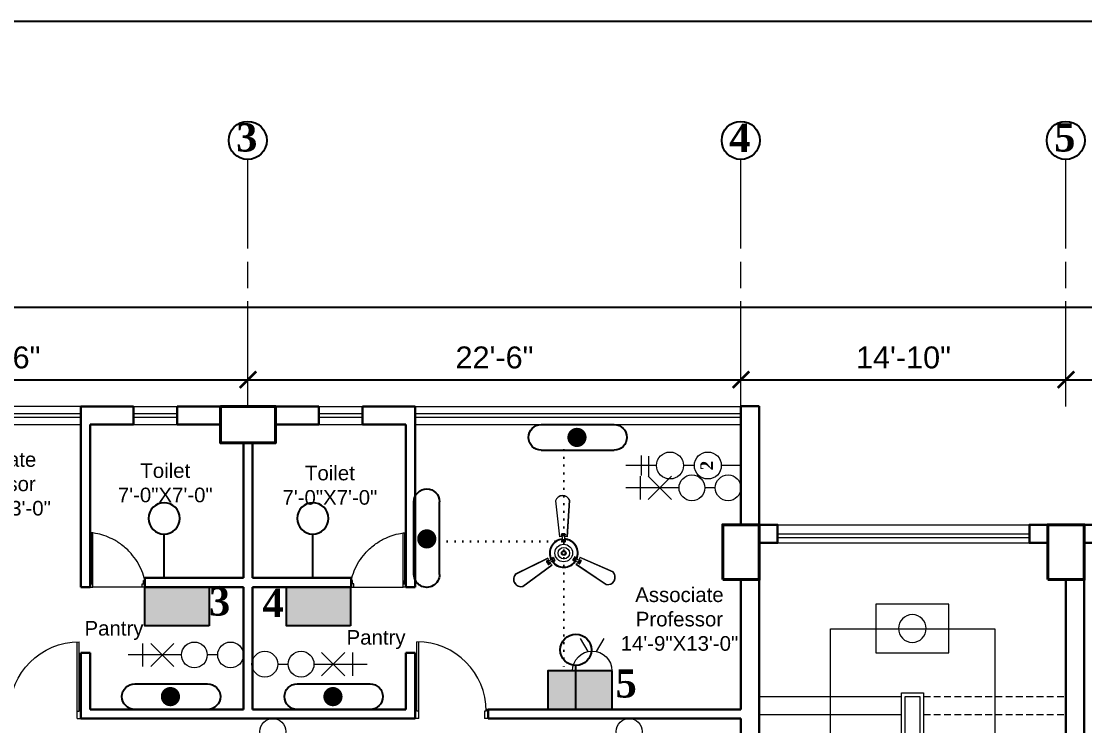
# Model space of a CAD drawing. Header units: inches. Extents: x -12 to 20935469, y -1604 to 24729220.
# Drawn here: x 20824378 to 20824960, y 24659049 to 24659435 of the extents above; entities that cross this region are included whole.
import ezdxf

# ---------------------------------------------------------------- set-up
doc = ezdxf.new("R2010")
doc.units = ezdxf.units.IN
doc.header["$LTSCALE"] = 0.03
doc.header["$MEASUREMENT"] = 0
doc.header["$PDMODE"] = 32
doc.header["$PDSIZE"] = 15
for name, pattern in [('ACAD_ISO02W100', [15, 12, -3]), ('ACAD_ISO08W100', [36, 24, -3, 6, -3]), ('DASHED2', [0.375, 0.25, -0.125]), ('DOT', [0.25, 0, -0.25])]:
    doc.linetypes.add(name, pattern=pattern)
for name, color, linetype, lineweight in [('0-elect.fixture-3 fan', 200, 'Continuous', 20), ('2', 7, 'Continuous', 9), ('CL BOX', 90, 'ACAD_ISO02W100', 0), ('column', 1, 'Continuous', 40), ('Dim Line', 252, 'Continuous', 13), ('Dimiention', 75, 'Continuous', 18), ('Door', 7, 'Continuous', 18), ('E-CF', 4, 'Continuous', 30), ('Gas', 21, 'Continuous', 5), ('Grid Line', 252, 'Continuous', 18), ('Hatch', 253, 'Continuous', 15), ('line', 7, 'Continuous', 9), ('Main Wall', 7, 'Continuous', 30), ('RAIL', 23, 'Continuous', 13), ('STAIR', 46, 'Continuous', 15), ('wind.', 150, 'Continuous', 20)]:
    doc.layers.add(name, color=color, linetype=linetype, lineweight=lineweight)
for name, color, linetype in [('AC TEXT', 151, 'DOT'), ('H', 154, 'Continuous'), ('SB TEXT', 215, 'DOT'), ('TEXT', 7, 'Continuous'), ('w', 188, 'DOT')]:
    doc.layers.add(name, color=color, linetype=linetype)
doc.styles.add('2', font='swisscl.ttf')
doc.styles.add('RomanS', font='arial.ttf', dxfattribs={"height": 12})
doc.styles.get("Standard").update_dxf_attribs({"font": 'timesbd.ttf'})
doc.dimstyles.new('Aec_Arch_I', dxfattribs={"dimscale": 96, "dimtxt": 12, "dimasz": 0.09375, "dimexe": 0.125, "dimexo": 0.125, "dimgap": 0.0625, "dimtad": 1, "dimdec": 0, "dimzin": 3, "dimdsep": 46, "dimlunit": 4, "dimtxsty": 'RomanS', "dimblk1": 'ARCHTICK', "dimblk2": 'ARCHTICK', "dimsah": 1, "dimcen": 0.09375, "dimdle": 0.125, "dimadec": 0, "dimazin": 0, "dimtfac": 0.75, "dimtdec": 0, "dimtmove": 2, "dimatfit": 3, "dimldrblk": 'ARCHTICK', "dimfxl": 1, "dimfrac": 1, "dimtolj": 1, "dimtzin": 0, "dimarcsym": 0})

# ---------------------------------------------------------------- blocks, each defined once
blk = doc.blocks.new('sssss-flat-876')
at = {"layer": 'Door', "linetype": 'Continuous', "ltscale": 3}
blk.add_line((3666.52, 84027.2), (3666.52, 84055.74), dxfattribs=at)
at = {"layer": 'Door', "linetype": 'Continuous', "ltscale": 3, "extrusion": (-7.21527e-09, -3.35624e-18, 1), "elevation": 0}
for points in [[(3666.52, 84057.2), (3666.52, 84055.74), (3668.35, 84055.74), (3668.35, 84056.47), (3670.18, 84056.47), (3670.18, 84057.2)], [(3668.35, 84055.74), (3696.16, 84055.74), (3696.16, 84056.47), (3668.35, 84056.47)]]:
    blk.add_lwpolyline(points, close=True, dxfattribs=at)
at = {"layer": 'Door', "linetype": 'Continuous', "ltscale": 3, "flags": 128}
blk.add_lwpolyline([(3670.18, 84027.2, 0.04096), (3675.47, 84028.9, 0.082496), (3684.93, 84034.78, 0.052187), (3689.72, 84039.97, 0.043988), (3692.86, 84045.05, 0.036571), (3694.75, 84049.63, 0.034751), (3695.92, 84054.2, 0.011435), (3696.16, 84055.74)], format="xyb", dxfattribs=at)
at = {"layer": 'Door', "linetype": 'Continuous', "ltscale": 3}
blk.add_lwpolyline([(3666.52, 84027.2), (3666.52, 84028.66), (3668.35, 84028.66), (3668.35, 84027.93), (3670.18, 84027.93), (3670.18, 84027.2)], close=True, dxfattribs=at)
blk = doc.blocks.new('$D40')
at = {"layer": 'Door'}
for p, q in [((1, 4), (1, 42)), ((2, 0), (2, 41.99)), ((1, 5), (0, 5)), ((2, 0), (0, 0)), ((2, 4), (1, 4)), ((39, 4), (38, 4)), ((38, 4), (38, 0)), ((40, 0), (38, 0)), ((40, 5), (38.99, 5)), ((39, 5), (39, 4))]:
    blk.add_line(p, q, dxfattribs=at)
blk.add_arc((1, 4), 38, 0, 90, dxfattribs=at)
blk = doc.blocks.new('_ArchTick')
at = {"color": 0, "linetype": 'ByBlock', "lineweight": 35, "const_width": 0.15}
blk.add_lwpolyline([(-0.5, -0.5), (0.5, 0.5)], dxfattribs=at)
blk = doc.blocks.new('*D337')
at = {"layer": 'Defpoints', "color": 0, "transparency": 16777216}
for p in [(20820592.25, 24639400.93), (20820592.25, 24639400.93), (20820322.25, 24639385.03)]:
    blk.add_point(p, dxfattribs=at)
at = {"layer": 'Dim Line', "color": 0, "lineweight": -2, "transparency": 16777216}
for p, q in [((20820322.25, 24639397.03), (20820322.25, 24639412.93)), ((20820310.25, 24639400.93), (20820604.25, 24639400.93))]:
    blk.add_line(p, q, dxfattribs=at)
at = {"layer": 'Dim Line', "color": 0, "lineweight": -2, "transparency": 16777216, "xscale": 9, "yscale": 9, "zscale": 9, "rotation": 180}
blk.add_blockref('_ArchTick', (20820322.25, 24639400.93), dxfattribs=at)
at = {"layer": 'Dim Line', "color": 0, "lineweight": -2, "transparency": 16777216, "xscale": 9, "yscale": 9, "zscale": 9}
blk.add_blockref('_ArchTick', (20820592.25, 24639400.93), dxfattribs=at)
at = {"layer": 'Dim Line', "color": 0, "transparency": 16777216, "insert": (20820457.25, 24639413.05), "char_height": 12, "attachment_point": 5, "style": 'RomanS'}
blk.add_mtext('\\A1;22\'-6"', dxfattribs=at)
blk = doc.blocks.new('*D338')
at = {"layer": 'Defpoints', "color": 0, "transparency": 16777216}
for p in [(20820592.25, 24639400.93), (20820862.25, 24639400.93), (20820862.25, 24639400.93)]:
    blk.add_point(p, dxfattribs=at)
at = {"layer": 'Dim Line', "color": 0, "lineweight": -2, "transparency": 16777216}
blk.add_line((20820580.25, 24639400.93), (20820874.25, 24639400.93), dxfattribs=at)
at = {"layer": 'Dim Line', "color": 0, "lineweight": -2, "transparency": 16777216, "xscale": 9, "yscale": 9, "zscale": 9, "rotation": 180}
blk.add_blockref('_ArchTick', (20820592.25, 24639400.93), dxfattribs=at)
at = {"layer": 'Dim Line', "color": 0, "lineweight": -2, "transparency": 16777216, "xscale": 9, "yscale": 9, "zscale": 9}
blk.add_blockref('_ArchTick', (20820862.25, 24639400.93), dxfattribs=at)
at = {"layer": 'Dim Line', "color": 0, "transparency": 16777216, "insert": (20820727.25, 24639413.05), "char_height": 12, "attachment_point": 5, "style": 'RomanS'}
blk.add_mtext('\\A1;22\'-6"', dxfattribs=at)
blk = doc.blocks.new('*D339')
at = {"layer": 'Defpoints', "color": 0, "transparency": 16777216}
for p in [(20820862.25, 24639400.93), (20821040.22, 24639400.93), (20821040.22, 24639400.93)]:
    blk.add_point(p, dxfattribs=at)
at = {"layer": 'Dim Line', "color": 0, "lineweight": -2, "transparency": 16777216}
blk.add_line((20820850.25, 24639400.93), (20821052.22, 24639400.93), dxfattribs=at)
at = {"layer": 'Dim Line', "color": 0, "lineweight": -2, "transparency": 16777216, "xscale": 9, "yscale": 9, "zscale": 9, "rotation": 180}
blk.add_blockref('_ArchTick', (20820862.25, 24639400.93), dxfattribs=at)
at = {"layer": 'Dim Line', "color": 0, "lineweight": -2, "transparency": 16777216, "xscale": 9, "yscale": 9, "zscale": 9}
blk.add_blockref('_ArchTick', (20821040.22, 24639400.93), dxfattribs=at)
at = {"layer": 'Dim Line', "color": 0, "transparency": 16777216, "insert": (20820951.23, 24639413.05), "char_height": 12, "attachment_point": 5, "style": 'RomanS'}
blk.add_mtext('\\A1;14\'-10"', dxfattribs=at)
blk = doc.blocks.new('*D340')
at = {"layer": 'Defpoints', "color": 0, "transparency": 16777216}
for p in [(20821040.22, 24639400.93), (20821236.75, 24639400.93), (20821236.75, 24639400.93)]:
    blk.add_point(p, dxfattribs=at)
at = {"layer": 'Dim Line', "color": 0, "lineweight": -2, "transparency": 16777216}
for p, q in [((20821028.22, 24639400.93), (20821248.75, 24639400.93)), ((20821040.22, 24639388.93), (20821040.22, 24639388.93)), ((20821236.75, 24639388.93), (20821236.75, 24639388.93))]:
    blk.add_line(p, q, dxfattribs=at)
at = {"layer": 'Dim Line', "color": 0, "lineweight": -2, "transparency": 16777216, "xscale": 9, "yscale": 9, "zscale": 9, "rotation": 180}
blk.add_blockref('_ArchTick', (20821040.22, 24639400.93), dxfattribs=at)
at = {"layer": 'Dim Line', "color": 0, "lineweight": -2, "transparency": 16777216, "xscale": 9, "yscale": 9, "zscale": 9}
blk.add_blockref('_ArchTick', (20821236.75, 24639400.93), dxfattribs=at)
at = {"layer": 'Dim Line', "color": 0, "transparency": 16777216, "insert": (20821138.48, 24639413.05), "char_height": 12, "attachment_point": 5, "style": 'RomanS'}
blk.add_mtext('\\A1;16\'-5"', dxfattribs=at)
blk = doc.blocks.new('*D329')
at = {"layer": 'Defpoints', "color": 0, "transparency": 16777216}
for p in [(20822147.72, 24639440.57), (20820144.28, 24639433.51), (20822147.72, 24639433.51)]:
    blk.add_point(p, dxfattribs=at)
at = {"layer": 'Dim Line', "color": 0, "lineweight": -2, "transparency": 16777216}
for p, q in [((20820144.28, 24639445.51), (20820144.28, 24639452.57)), ((20822147.72, 24639445.51), (20822147.72, 24639452.57)), ((20820132.28, 24639440.57), (20822159.72, 24639440.57))]:
    blk.add_line(p, q, dxfattribs=at)
at = {"layer": 'Dim Line', "color": 0, "lineweight": -2, "transparency": 16777216, "xscale": 9, "yscale": 9, "zscale": 9, "rotation": 180}
blk.add_blockref('_ArchTick', (20820144.28, 24639440.57), dxfattribs=at)
at = {"layer": 'Dim Line', "color": 0, "lineweight": -2, "transparency": 16777216, "xscale": 9, "yscale": 9, "zscale": 9}
blk.add_blockref('_ArchTick', (20822147.72, 24639440.57), dxfattribs=at)
at = {"layer": 'Dim Line', "color": 0, "transparency": 16777216, "insert": (20821146, 24639452.7), "char_height": 12, "attachment_point": 5, "style": 'RomanS'}
blk.add_mtext('\\A1;166\'-11"', dxfattribs=at)
blk = doc.blocks.new('E-CF')
at = {"layer": '0-elect.fixture-3 fan', "color": 230, "linetype": 'ByBlock', "lineweight": 13, "ltscale": 5}
for p, q in [((-1.45, 6.53), (-2.38, 20.87)), ((-1.35, 6.55), (-2.29, 20.85)), ((3.24, 20.73), (1.65, 6.48)), ((3.34, 20.73), (1.74, 6.45)), ((-19.63, -7.46), (-6.46, -1.71)), ((-19.57, -7.54), (-6.43, -1.8)), ((6.34, -2.1), (19.2, -8.44)), ((6.37, -2.01), (19.25, -8.36)), ((-4.99, -4.44), (-16.92, -12.4)), ((-4.93, -4.51), (-16.88, -12.49)), ((16.28, -13.26), (4.71, -4.73)), ((16.32, -13.17), (4.78, -4.66))]:
    blk.add_line(p, q, dxfattribs=at)
at = {"layer": '0-elect.fixture-3 fan', "color": 232, "linetype": 'ByBlock', "lineweight": 13, "ltscale": 5}
for p, q in [((-0.35, 5.43), (-0.66, 4.81)), ((-0.33, 6.68), (-0.62, 7.28)), ((-0.35, 4.97), (-0.22, 4.72)), ((-0.29, 7.46), (-0.15, 7.2)), ((-0.02, 6.87), (0.23, 7.01)), ((0.04, 5.2), (0.29, 5.33)), ((0.42, 4.9), (0.56, 4.65)), ((0.48, 7.43), (0.62, 7.18)), ((0.6, 5.41), (0.87, 4.78)), ((0.63, 6.66), (0.96, 7.25)), ((-6.08, -2.77), (-6.75, -2.79)), ((-6.68, -3.29), (-6.53, -3.05)), ((-6.31, -3.97), (-6.16, -3.73)), ((-5.94, -3.44), (-6.18, -3.29)), ((-5.62, -3.61), (-6, -4.17)), ((-4.99, -2.18), (-4.57, -1.62)), ((-4.52, -2.55), (-4.76, -2.41)), ((-4.53, -3.01), (-3.84, -2.97)), ((-4.46, -2.08), (-4.31, -1.83)), ((-4.13, -2.78), (-3.98, -2.54)), ((4.38, -3.22), (3.69, -3.14)), ((4.03, -2.81), (3.74, -2.8)), ((4.47, -2.17), (4.18, -2.17)), ((4.47, -2.63), (4.47, -2.91)), ((4.87, -2.41), (4.49, -1.83)), ((5.44, -3.87), (5.79, -4.45)), ((6.19, -4.13), (5.9, -4.12)), ((5.94, -3.05), (6.61, -3.1)), ((5.95, -3.42), (5.94, -3.7)), ((6.6, -3.47), (6.31, -3.46))]:
    blk.add_line(p, q, dxfattribs=at)
at = {"layer": '0-elect.fixture-3 fan', "color": 5, "lineweight": 13}
blk.add_line((0, 0), (0, 0), dxfattribs=at)
at = {"layer": '0-elect.fixture-3 fan', "color": 230, "linetype": 'ByBlock', "lineweight": 13, "ltscale": 5, "extrusion": (0, 0, -1)}
for centre, major_axis, start_param, end_param in [((0.46, 19.91), (-2.12, 2.12), 5.823867, 8.359631), ((0.46, 19.91), (-2.05, 2.05), 5.830329, 8.353169), ((0, 0), (-4.05, 4.05), 5.068563, 7.021343), ((0, 0), (-3.85, 3.85), 5.085186, 7.003917), ((0, 0), (4.72, 4.72), -1.003222, -0.833722), ((0, 0), (-4.05, 4.05), 0.879773, 2.832553), ((0, 0), (-3.85, 3.85), 0.896396, 2.815126), ((0, 0), (4.72, 4.72), -0.690743, -0.521244), ((0, 0), (-4.72, 4.72), 5.068843, 5.238343), ((0, 0), (4.72, 4.72), 3.185569, 3.355068), ((0, 0), (4.05, 4.05), 1.403372, 3.356151), ((0, 0), (-3.85, 3.85), 2.990791, 4.909522), ((0, 0), (4.72, 4.72), 1.403652, 1.573151), ((0, 0), (-4.72, 4.72), 2.66197, 2.831469), ((-17.47, -9.55), (-2.12, 2.12), 3.729471, 6.265236), ((-17.47, -9.55), (-2.05, 2.05), 3.735934, 6.258773), ((17, -10.35), (-2.12, 2.12), 1.635076, 4.170841), ((17, -10.35), (2.05, 2.05), 0.070743, 2.593582)]:
    blk.add_ellipse(centre, major_axis=major_axis, ratio=1, start_param=start_param, end_param=end_param, dxfattribs=at)
at = {"layer": '0-elect.fixture-3 fan', "color": 232, "linetype": 'ByBlock', "lineweight": 13, "ltscale": 5, "extrusion": (0, 0, -1)}
for centre, major_axis, start_param, end_param in [((-0.44, 4.71), (0.169, 0.169), 2.26283, 4.381754), ((-0.41, 7.39), (-0.169, 0.169), 5.038692, 7.013305), ((-0.28, 4.84), (0.101, 0.101), 3.926991, 10.210176), ((0, 0), (5.4, 5.4), -0.840677, -0.683789), ((0, 0), (3.17, 3.17), -0.878763, -0.645703), ((-0.22, 7.33), (0.101, 0.101), 3.926991, 10.210176), ((-2.18, 6.1), (-1.37, 1.37), 2.052913, 2.705807), ((0.11, 6.94), (0.101, 0.101), 3.926991, 10.210176), ((0.17, 5.27), (0.101, 0.101), 3.926991, 10.210176), ((0.49, 4.78), (0.101, 0.101), 3.926991, 10.210176), ((0.55, 7.31), (0.101, 0.101), 3.926991, 10.210176), ((2.58, 5.99), (1.46, 1.46), 3.643048, 4.257264), ((0.66, 4.68), (0.169, 0.169), 0.376965, 2.49589), ((0.75, 7.36), (-0.169, 0.169), 0.887007, 2.86162), ((-6.75, -3.02), (0.169, 0.169), 3.505001, 5.479614), ((0, 0), (-5.4, 5.4), 4.91891, 5.075797), ((-6.6, -3.17), (0.101, 0.101), 3.926991, 10.210176), ((-6.19, -4.04), (0.169, 0.169), 1.373501, 3.348114), ((-6.24, -3.85), (0.101, 0.101), 3.926991, 10.210176), ((-6.06, -3.36), (0.101, 0.101), 3.926991, 10.210176), ((-6.47, -0.75), (1.46, 1.46), 1.548653, 2.162869), ((-4.19, -4.93), (-1.37, 1.37), 6.241703, 6.894597), ((-4.64, -2.48), (-0.101, 0.101), 5.497787, 11.780972), ((-4.38, -1.76), (-0.169, 0.169), 6.136552, 8.255476), ((-4.38, -1.96), (-0.101, 0.101), 5.497787, 11.780972), ((-4.05, -2.66), (0.101, 0.101), 3.926991, 10.210176), ((0, 0), (-3.17, 3.17), 4.880824, 5.113884), ((-3.86, -2.73), (0.169, 0.169), 0.168435, 2.287359), ((3.72, -2.9), (0.169, 0.169), 2.471361, 4.590285), ((0, 0), (-3.17, 3.17), 2.786429, 3.019489), ((3.89, -2.81), (0.101, 0.101), 3.926991, 10.210176), ((4.29, -1.97), (-0.169, 0.169), 5.928021, 8.046946), ((4.33, -2.17), (0.101, 0.101), 3.926991, 10.210176), ((4.47, -2.77), (0.101, 0.101), 3.926991, 10.210176), ((3.89, -5.22), (-1.46, 1.46), 1.025054, 1.63927), ((6.36, -1.16), (1.37, 1.37), 2.576511, 3.229406), ((5.95, -3.56), (-0.101, 0.101), 5.497787, 11.780972), ((6.05, -4.13), (0.101, 0.101), 3.926991, 10.210176), ((0, 0), (-5.4, 5.4), 2.824515, 2.981402), ((6.45, -3.47), (-0.101, 0.101), 5.497787, 11.780972), ((6.6, -3.33), (-0.169, 0.169), 0.849902, 2.824515), ((6, -4.32), (-0.169, 0.169), 2.981402, 4.956015)]:
    blk.add_ellipse(centre, major_axis=major_axis, ratio=1, start_param=start_param, end_param=end_param, dxfattribs=at)
at = {"layer": '0-elect.fixture-3 fan', "linetype": 'ByBlock', "lineweight": 13, "ltscale": 5, "extrusion": (0, 0, -1)}
blk.add_ellipse((0.01, 0.03), major_axis=(-2.47, 2.47), ratio=1, start_param=5.497787, end_param=11.780972, dxfattribs=at)
at = {"layer": '0-elect.fixture-3 fan', "color": 200, "linetype": 'ByBlock', "lineweight": 13, "ltscale": 5, "extrusion": (0, 0, -1)}
blk.add_ellipse((0, 0), major_axis=(-1.61, 1.61), ratio=1, start_param=5.497787, end_param=11.780972, dxfattribs=at)
at = {"layer": '0-elect.fixture-3 fan', "color": 190, "linetype": 'ByBlock', "lineweight": 13, "ltscale": 5, "extrusion": (0, 0, -1)}
for major_axis, start_param, end_param in [((0.666, 0.666), 3.926991, 10.210176), ((-0.461, 0.461), 5.497787, 11.780972)]:
    blk.add_ellipse((0, 0), major_axis=major_axis, ratio=1, start_param=start_param, end_param=end_param, dxfattribs=at)
blk = doc.blocks.new('FDDF')
at = {"layer": 'line', "color": 6, "linetype": 'Continuous', "lineweight": 25, "ltscale": 50}
for p, q in [((7351582.6, 3307777.3), (7351582.6, 3307351.8)), ((7351732.3, 3307777.3), (7351732.3, 3307351.8))]:
    blk.add_line(p, q, dxfattribs=at)
at = {"layer": 'line', "color": 6, "linetype": 'Continuous', "lineweight": 40, "ltscale": 50, "const_width": 56.1}
blk.add_lwpolyline([(7351657.4, 3307596.9, 1), (7351657.4, 3307540.8, 1)], format="xyb", close=True, dxfattribs=at)
at = {"layer": 'line', "color": 6, "linetype": 'Continuous', "lineweight": 25, "ltscale": 50}
for centre, start, end in [((7351657.4, 3307777.3), 0, 180), ((7351657.4, 3307351.8), 180, 0)]:
    blk.add_arc(centre, 74.8, start, end, dxfattribs=at)
blk = doc.blocks.new('bulb')
at = {"layer": 'line', "color": 4, "lineweight": 25, "ltscale": 50}
for p, q in [((20823168.7, 24658803.9), (20823168.7, 24658777.61)), ((20823168.7, 24658790.76), (20823209.88, 24658790.76))]:
    blk.add_line(p, q, dxfattribs=at)
blk.add_circle((20823224.56, 24658790.76), 14.68, dxfattribs=at)
blk = doc.blocks.new('fgftrfteter')
at = {"layer": 'Dimiention', "color": 4, "ltscale": 50}
for p, q in [((4580895, 2288123), (4580808, 2288269)), ((4580989, 2288123), (4581076, 2288269)), ((4580720, 2287906), (4581164, 2287906))]:
    blk.add_line(p, q, dxfattribs=at)
blk.add_arc((4580942, 2287906), 222, 0, 180, dxfattribs=at)
blk = doc.blocks.new('2PIN')
at = {"layer": 'H', "true_color": 0x000000, "transparency": 33554567}
h = blk.add_hatch(color=18, dxfattribs=at)
h.dxf.hatch_style = 1
h.paths.add_polyline_path([(20823026.99, 24658981.16), (20822972.29, 24658981.16), (20822972.29, 24658948.3), (20823026.99, 24658948.3)])
blk.add_lwpolyline([(20822972.29, 24658981.16), (20823026.99, 24658981.16), (20823026.99, 24658948.3), (20822972.29, 24658948.3)], close=True)
at = {"layer": '2', "color": 6, "lineweight": 25, "transparency": 33554648, "xscale": 0.07559514081214198, "yscale": 0.07559514081214198, "zscale": 0.07559514081214198}
blk.add_blockref('fgftrfteter', (20476692.14, 24486026.62), dxfattribs=at)
blk = doc.blocks.new('GGGFGFG')
at = {"layer": 'line', "color": 4, "ltscale": 50}
for p, q in [((7356688.2, 3293208.1), (7357003, 3293208.1)), ((7356688.2, 3292998.4), (7356688.2, 3293208.1)), ((7357003, 3293208.1), (7357003, 3292998.4)), ((7357003, 3292998.4), (7356688.2, 3292998.4))]:
    blk.add_line(p, q, dxfattribs=at)
blk.add_circle((7356845.6, 3293103.2), 59.6, dxfattribs=at)
blk = doc.blocks.new('rfgrtrtgrtgr')
at = {"layer": 'Dimiention', "ltscale": 50}
for p, q in [((11249437.2, 1692057.9), (11249437.5, 1691968.7)), ((11249469.8, 1692055.5), (11249470, 1691966.3)), ((11249506, 1692013.3), (11249368.7, 1692013.3)), ((11249675.2, 1692013.3), (11249626.5, 1692013.3)), ((11249883.8, 1692013.3), (11249795.7, 1692013.3))]:
    blk.add_line(p, q, dxfattribs=at)
for centre in [(11249566.2, 1692013.3), (11249735.5, 1692013.3)]:
    blk.add_circle(centre, 60.2, dxfattribs=at)
blk = doc.blocks.new('gy')
at = {"layer": 'Dimiention', "color": 18, "ltscale": 50, "true_color": 0x000000}
for p, q in [((3543686.26, 5183217.13), (3543686.26, 5183211.14)), ((3543688.4, 5183217.13), (3543694.39, 5183211.14)), ((3543694.39, 5183217.13), (3543688.4, 5183211.14)), ((3543696.38, 5183214.14), (3543682.58, 5183214.14)), ((3543705.77, 5183214.14), (3543703.06, 5183214.14))]:
    blk.add_line(p, q, dxfattribs=at)
for centre in [(3543699.72, 5183214.14), (3543709.11, 5183214.14)]:
    blk.add_circle(centre, 3.34, dxfattribs=at)
blk = doc.blocks.new('GRID')
at = {"layer": 'Grid Line', "color": 252, "linetype": 'ACAD_ISO08W100', "lineweight": 9, "ltscale": 80, "true_color": 0x939598}
for p, q in [((20820592.25, 24639386.33), (20820592.25, 24639521.55)), ((20820862.25, 24639386.33), (20820862.25, 24639521.56)), ((20821040.22, 24639386.33), (20821040.22, 24639521.54))]:
    blk.add_line(p, q, dxfattribs=at)
at = {"layer": 'TEXT'}
for centre in [(20820592.11, 24639531.97), (20820862.11, 24639531.98), (20821040.08, 24639531.96)]:
    blk.add_circle(centre, 10.42, dxfattribs=at)
at = {"layer": 'TEXT', "char_height": 15.435, "width": 227.4581, "attachment_point": 8, "rotation": 0}
for s, insert in [('\\A1;3', (20820591.59, 24639525.67)), ('\\A1;4', (20820861.59, 24639525.68)), ('\\A1;5', (20821039.56, 24639525.66))]:
    blk.add_mtext(s, dxfattribs=dict(at, insert=insert))
at = {"layer": 'Dim Line'}
for base, p1, p2, picture, middle in [((20822147.72, 24639440.57), (20820144.28, 24639433.51), (20822147.72, 24639433.51), '*D329', (20821146, 24639452.7)), ((20820592.25, 24639400.93), (20820322.25, 24639385.03), (20820592.25, 24639400.93), '*D337', (20820457.25, 24639413.05)), ((20820862.25, 24639400.93), (20820592.25, 24639400.93), (20820862.25, 24639400.93), '*D338', (20820727.25, 24639413.05)), ((20821040.22, 24639400.93), (20820862.25, 24639400.93), (20821040.22, 24639400.93), '*D339', (20820951.23, 24639413.05)), ((20821236.75, 24639400.93), (20821040.22, 24639400.93), (20821236.75, 24639400.93), '*D340', (20821138.48, 24639413.05))]:
    dim = blk.add_linear_dim(base=base, p1=p1, p2=p2, dimstyle='Aec_Arch_I', dxfattribs=at)
    dim.commit()
    dim.dimension.update_dxf_attribs({"geometry": picture, "text_midpoint": middle})

msp = doc.modelspace()

# ---------------------------------------------------------------- hatches: boundary and pattern name
at = {"layer": 'H', "transparency": 33554567}
h = msp.add_hatch(color=256, dxfattribs=at)
h.dxf.hatch_style = 1
h.paths.add_polyline_path([(20824445.38, 24659103.87), (20824480.55, 24659103.88), (20824480.54, 24659125.01), (20824445.37, 24659125)])
h = msp.add_hatch(color=256, dxfattribs=at)
h.dxf.hatch_style = 1
h.paths.add_polyline_path([(20824522.86, 24659103.87), (20824558.03, 24659103.88), (20824558.02, 24659125.01), (20824522.85, 24659124.99)])

# ---------------------------------------------------------------- linework, layer by layer
msp.add_line((20824486.42, 24659126.01), (20824486.42, 24659126.01))
for points in [[(20824480.55, 24659103.88), (20824445.38, 24659103.87), (20824445.37, 24659125), (20824480.54, 24659125.01)], [(20824558.03, 24659103.88), (20824522.86, 24659103.87), (20824522.85, 24659124.99), (20824558.02, 24659125.01)]]:
    msp.add_lwpolyline(points, close=True)
at = {"layer": 'column', "lineweight": 40, "ltscale": 20}
for points in [[(20824486.87, 24659223.99), (20824486.87, 24659203.99), (20824516.87, 24659203.99), (20824516.87, 24659223.99)], [(20824761.85, 24659129.16), (20824781.85, 24659129.16), (20824781.85, 24659159.16), (20824761.85, 24659159.16)], [(20824939.82, 24659129.16), (20824959.82, 24659129.16), (20824959.82, 24659159.16), (20824939.82, 24659159.16)]]:
    msp.add_lwpolyline(points, close=True, dxfattribs=at)
at = {"layer": 'Defpoints'}
msp.add_lwpolyline([(20823799.35, 24659434.87), (20826238.21, 24659434.87), (20826238.21, 24657853.57), (20823799.35, 24657853.57)], close=True, dxfattribs=at)
at = {"layer": 'Gas', "color": 0, "lineweight": 5}
for points in [[(20824871.82, 24658953.16), (20824859.82, 24658953.16), (20824859.82, 24659067.16), (20824871.82, 24659067.16)], [(20824869.82, 24658955.16), (20824861.82, 24658955.16), (20824861.82, 24659065.16), (20824869.82, 24659065.16)]]:
    msp.add_lwpolyline(points, close=True, dxfattribs=at)
at = {"layer": 'Hatch'}
msp.add_lwpolyline([(20825274.35, 24658593.02), (20825274.34, 24658834.12), (20825139.37, 24658834.12), (20825139.37, 24659149.16), (20824959.82, 24659149.16), (20824959.82, 24658834.12), (20824137.87, 24658834.12), (20824137.87, 24658713.95), (20824781.87, 24658713.97), (20824781.87, 24658593.02)], close=True, dxfattribs=at)
at = {"layer": 'Main Wall', "lineweight": 30}
for p, q in [((20824439.12, 24659223.99), (20824410.37, 24659223.99)), ((20824410.37, 24659223.99), (20824410.37, 24659125.01)), ((20824439.12, 24659214), (20824439.12, 24659223.99)), ((20824486.87, 24659223.99), (20824463.12, 24659223.99)), ((20824463.12, 24659214), (20824463.12, 24659223.99)), ((20824516.87, 24659223.99), (20824540.62, 24659223.99)), ((20824540.62, 24659213.99), (20824540.62, 24659223.99)), ((20824564.62, 24659223.99), (20824593.37, 24659223.99)), ((20824564.62, 24659213.99), (20824564.62, 24659223.99)), ((20824593.37, 24659223.99), (20824593.37, 24659125.01)), ((20824771.85, 24659224), (20824781.85, 24659224)), ((20824771.85, 24659159.16), (20824771.85, 24659224)), ((20824781.85, 24659159.16), (20824781.85, 24659224)), ((20824415.37, 24659214.02), (20824415.37, 24659125.01)), ((20824415.37, 24659213.99), (20824439.12, 24659214)), ((20824463.12, 24659214), (20824486.87, 24659214.01)), ((20824516.87, 24659214.01), (20824516.87, 24659214.01)), ((20824516.87, 24659213.99), (20824540.62, 24659213.99)), ((20824564.62, 24659213.99), (20824588.37, 24659213.99)), ((20824588.37, 24659214.02), (20824588.37, 24659125.01)), ((20824499.37, 24659130.01), (20824499.37, 24659203.99)), ((20824504.37, 24659130.01), (20824504.37, 24659203.99)), ((20824771.85, 24659178.01), (20824771.86, 24659178.01)), ((20824771.85, 24659172.01), (20824771.86, 24659172.01)), ((20824499.37, 24659130.01), (20824499.37, 24659149.01)), ((20824504.37, 24659130.01), (20824504.37, 24659149.01)), ((20824781.85, 24658874.12), (20824781.85, 24659149.16)), ((20824445.37, 24659130.01), (20824445.37, 24659125.01)), ((20824499.37, 24659130.01), (20824445.37, 24659130.01)), ((20824504.37, 24659130.01), (20824558.37, 24659130.01)), ((20824558.37, 24659130.01), (20824558.37, 24659125.01)), ((20824771.85, 24659058.03), (20824771.85, 24659129.16)), ((20824949.82, 24659129.16), (20824949.82, 24658919.12)), ((20824959.82, 24659129.16), (20824959.82, 24658919.12)), ((20824415.37, 24659125.01), (20824410.37, 24659125.01)), ((20824499.37, 24659125.01), (20824445.37, 24659125.01)), ((20824499.37, 24659058.01), (20824499.37, 24659125.01)), ((20824504.37, 24659125.01), (20824558.37, 24659125.01)), ((20824504.37, 24659058.01), (20824504.37, 24659125.01)), ((20824588.37, 24659125.01), (20824593.37, 24659125.01)), ((20824410.37, 24659089.01), (20824410.37, 24659053.01)), ((20824415.37, 24659089.01), (20824410.37, 24659089.01)), ((20824415.37, 24659058.02), (20824415.37, 24659089.01)), ((20824588.37, 24659089.01), (20824593.37, 24659089.01)), ((20824588.37, 24659089.01), (20824588.37, 24659058.02)), ((20824593.37, 24659089.01), (20824593.37, 24659053.02)), ((20824499.37, 24659058.01), (20824415.37, 24659058.02)), ((20824504.37, 24659058.01), (20824588.37, 24659058.02)), ((20824633.37, 24659058.02), (20824771.85, 24659058.03)), ((20824633.37, 24659053.02), (20824633.37, 24659058.02)), ((20824410.37, 24659053.01), (20824593.37, 24659053.02)), ((20824633.37, 24659053.02), (20824771.85, 24659053.03)), ((20824771.85, 24658874.12), (20824771.85, 24659053.03))]:
    msp.add_line(p, q, dxfattribs=at)
for points in [[(20824781.85, 24659159.16), (20824791.85, 24659159.16), (20824791.85, 24659149.16), (20824781.85, 24659149.16)], [(20824939.82, 24659159.16), (20824929.82, 24659159.16), (20824929.82, 24659149.16), (20824939.82, 24659149.16)], [(20824959.82, 24659159.16), (20824969.82, 24659159.16), (20824969.82, 24659149.16), (20824959.82, 24659149.16)]]:
    msp.add_lwpolyline(points, dxfattribs=at)
at = {"layer": 'RAIL', "lineweight": 9}
for p, q in [((20824820.83, 24658942), (20824820.83, 24659102.16)), ((20824820.83, 24659102.16), (20824910.82, 24659102.16)), ((20824910.82, 24659102.16), (20824910.82, 24658965.16))]:
    msp.add_line(p, q, dxfattribs=at)
at = {"layer": 'STAIR', "color": 32, "lineweight": 5}
for p, q in [((20824781.85, 24659065.16), (20824859.82, 24659065.16)), ((20824781.85, 24659055.16), (20824859.82, 24659055.16))]:
    msp.add_line(p, q, dxfattribs=at)
at = {"layer": 'STAIR', "color": 32, "linetype": 'DASHED2', "lineweight": 5, "ltscale": 500}
for p, q in [((20824871.82, 24659065.16), (20824949.82, 24659065.16)), ((20824871.82, 24659055.16), (20824949.82, 24659055.16))]:
    msp.add_line(p, q, dxfattribs=at)
at = {"layer": 'w', "linetype": 'DOT', "lineweight": 30, "ltscale": 550, "transparency": 33554661}
for p, q in [((20824674.79, 24659199.96), (20824674.79, 24659079.15)), ((20824606.78, 24659149.89), (20824674.79, 24659149.89))]:
    msp.add_line(p, q, dxfattribs=at)
at = {"layer": 'wind.', "lineweight": 5}
for p, q in [((20824410.37, 24659223.99), (20824251.85, 24659223.99)), ((20824251.85, 24659220.02), (20824410.37, 24659220.07)), ((20824439.12, 24659223.99), (20824463.12, 24659223.99)), ((20824439.12, 24659219.99), (20824463.12, 24659219.99)), ((20824540.62, 24659223.99), (20824564.62, 24659223.99)), ((20824540.62, 24659219.99), (20824564.62, 24659219.99)), ((20824593.37, 24659223.99), (20824771.85, 24659223.99)), ((20824593.37, 24659220.03), (20824771.85, 24659220.09)), ((20824251.85, 24659218.02), (20824410.37, 24659218.07)), ((20824251.85, 24659213.96), (20824410.37, 24659214)), ((20824439.12, 24659217.99), (20824463.12, 24659217.99)), ((20824439.12, 24659214), (20824462.99, 24659214)), ((20824540.62, 24659217.99), (20824564.62, 24659217.99)), ((20824540.62, 24659213.99), (20824564.5, 24659213.99)), ((20824593.37, 24659218.03), (20824771.85, 24659218.09)), ((20824593.37, 24659213.99), (20824771.85, 24659213.99)), ((20824791.85, 24659159.16), (20824929.82, 24659159.16)), ((20824791.85, 24659154.16), (20824929.82, 24659154.16)), ((20824791.85, 24659152.16), (20824929.82, 24659152.16)), ((20824791.85, 24659149.16), (20824929.82, 24659149.16))]:
    msp.add_line(p, q, dxfattribs=at)

# ---------------------------------------------------------------- block references
msp.add_blockref('GRID', (3909.6, 19837.65))
for name, p, xscale, yscale, zscale, rotation in [('bulb', (6429352.73, 12503085.52), -0.5837749611745884, 0.5837749611745884, 0.5837749611745884, 270), ('bulb', (35219866.05, 12503013.53), 0.5837749611745884, 0.5837749611745884, 0.5837749611745884, 90.00000004090228), ('2PIN', (34213222.52, 8804123.98), -0.6429687876420657, 0.6429687876420657, 0.6429687876420657, 2.205941029842506e-07)]:
    msp.add_blockref(name, p, dxfattribs=dict(xscale=xscale, yscale=yscale, zscale=zscale, rotation=rotation))
at = {"layer": 'CL BOX', "color": 5, "xscale": -0.127552882082143, "yscale": 0.127552882082143, "zscale": 0.127552882082143, "rotation": 359.9998993550784}
msp.add_blockref('GGGFGFG', (21763251.8, 24239055.87), dxfattribs=at)
at = {"layer": 'Dimiention', "xscale": 2.112111447955701, "yscale": 2.112111447955701, "zscale": 2.112111447955701}
for p in [(13340056.22, 13711653.44), (13339783.74, 13711561.95)]:
    msp.add_blockref('gy', p, dxfattribs=at)
for p, rotation in [((28309219.67, 35606608.71), 180), ((31772041.36, 17174337.38), 89.99999999999999), ((31772236.52, 17174337.39), 89.99999999999999)]:
    msp.add_blockref('gy', p, dxfattribs=dict(at, rotation=rotation))
at = {"layer": 'E-CF', "xscale": -1.378879578969062, "yscale": 1.378879578969062, "zscale": 1.378879578969062}
msp.add_blockref('E-CF', (20824674.79, 24659143.61), dxfattribs=at)
at = {"layer": 'line', "color": 5, "xscale": -0.09369666655797602, "yscale": 0.09369666655797602, "zscale": 0.09369666655797602}
for p, rotation in [((21134590.19, 25348032.77), 89.99999997661278), ((20135773.97, 24969059.57), 179.9999999896241), ((21134367.55, 25347890.82), 89.99999997869529), ((21134456.55, 25347890.82), 89.99999997869529)]:
    msp.add_blockref('FDDF', p, dxfattribs=dict(at, rotation=rotation))
at = {"layer": 'Main Wall', "rotation": 90.00000000000001}
msp.add_blockref('sssss-flat-876', (20908472.57, 24655458.49), dxfattribs=at)
at = {"layer": 'Main Wall', "xscale": -1, "rotation": 270}
msp.add_blockref('sssss-flat-876', (20740531.17, 24655458.49), dxfattribs=at)
at = {"layer": 'Main Wall', "xscale": -1}
msp.add_blockref('$D40', (20824410.37, 24659053.01), dxfattribs=at)
at = {"layer": 'Main Wall'}
msp.add_blockref('$D40', (20824593.37, 24659053.02), dxfattribs=at)
at = {"layer": 'TEXT', "xscale": 0.12246412811567, "yscale": 0.12246412811567, "zscale": 0.12246412811567}
msp.add_blockref('rfgrtrtgrtgr', (19447064.64, 24451980.65), dxfattribs=at)
at = {"layer": 'TEXT', "color": 30, "lineweight": 5, "ltscale": 20, "xscale": -0.5837749611745884, "yscale": 0.5837749611745884, "zscale": 0.5837749611745884, "rotation": 270}
msp.add_blockref('bulb', (6429271.29, 12503085.52), dxfattribs=at)

# ---------------------------------------------------------------- texts
at = {"layer": 'AC TEXT', "insert": (20824749.59, 24659191.56), "char_height": 7, "width": 227.4581, "attachment_point": 2, "rotation": 90}
msp.add_mtext('\\A1;2', dxfattribs=at)
at = {"layer": 'SB TEXT', "char_height": 15.435, "width": 227.4581, "attachment_point": 8, "rotation": 0}
for s, insert in [('\\A1;3', (20824486.29, 24659109.2)), ('\\A1;4', (20824515.6, 24659108.58)), ('\\A1;5', (20824708.95, 24659064.32))]:
    msp.add_mtext(s, dxfattribs=dict(at, insert=insert))
at = {"layer": 'TEXT', "color": 30, "lineweight": 5, "ltscale": 20, "char_height": 8, "attachment_point": 2, "style": '2'}
for s, width, gutter_width, insert in [('\\pxqc;{\\fArial|b0|i0|c0|p34;\\C0;Associate\\PProfessor\\P\\pq*;14\'-0"X13\'-0"}', 131.4908, 0.397, (20824361.7, 24659198.88)), ('{\\fArial|b0|i0|c0|p34;\\C0;Toilet \\P7\'-0"X7\'-0"}', 104.7597, 0.5, (20824456.55, 24659192.8)), ('{\\fArial|b0|i0|c0|p34;\\C0;Toilet \\P7\'-0"X7\'-0"}', 104.7597, 0.5, (20824546.71, 24659191.47)), ('\\pxqc;{\\fArial|b0|i0|c0|p34;\\C0;Associate\\PProfessor\\P\\pq*;14\'-9"X13\'-0"}', 131.4908, 0.397, (20824738.14, 24659124.82)), ('\\pxqc;{\\fArial|b0|i0|c0|p34;\\C0; \\PPantry}', 63.5135, 0.5, (20824428.46, 24659119.8)), ('\\pxqc;{\\fArial|b0|i0|c0|p34;\\C0; \\PPantry}', 63.5135, 0.5, (20824571.99, 24659114.82))]:
    msp.add_mtext_dynamic_manual_height_columns(s, width=width, gutter_width=gutter_width, heights=[0], dxfattribs=dict(at, insert=insert))

doc.saveas('drawing.dxf')
